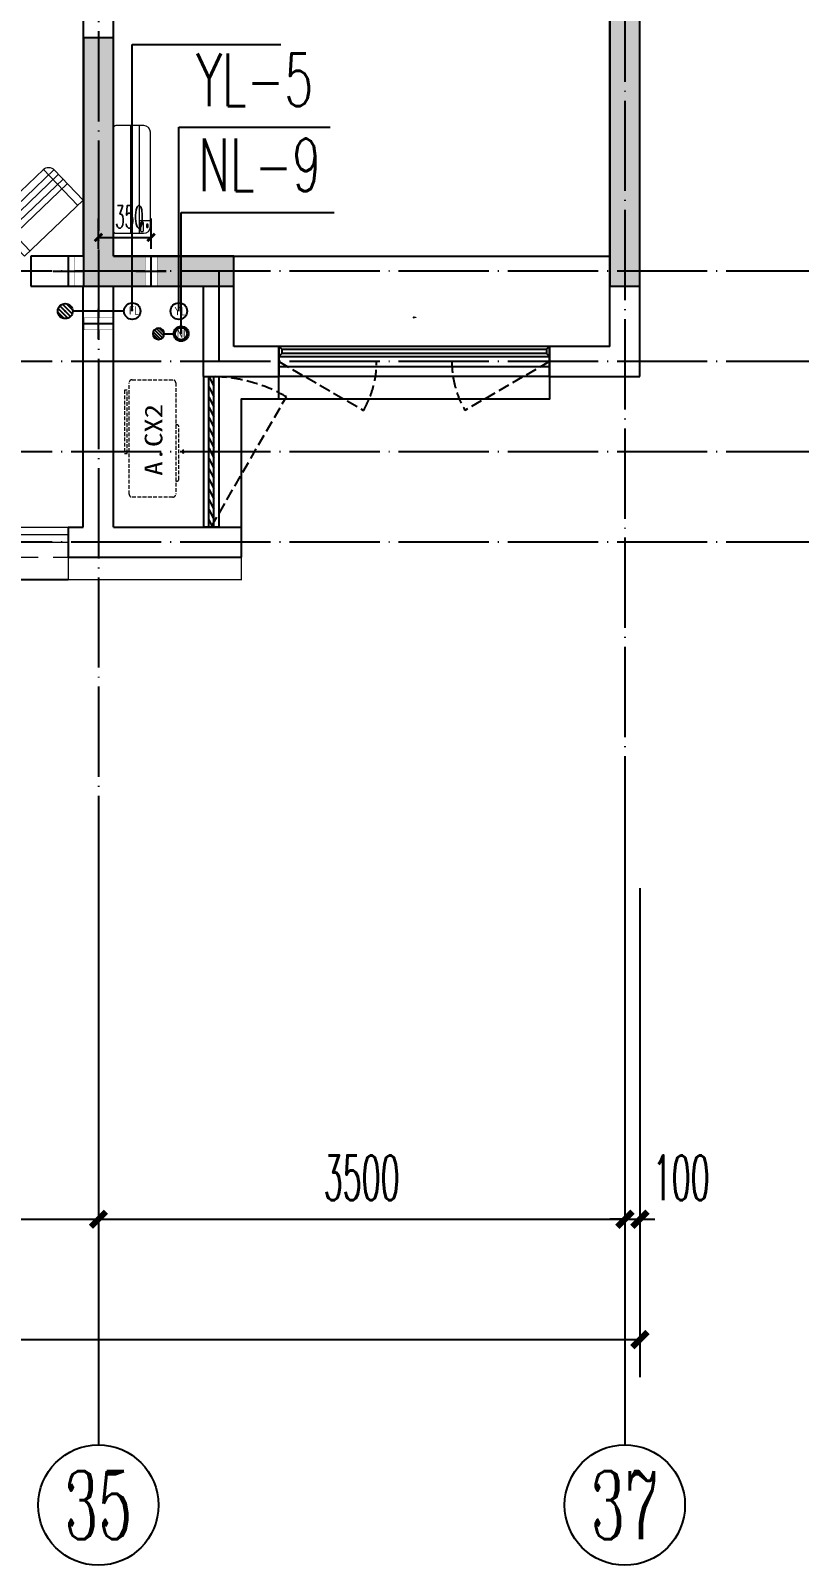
# Model space of a CAD drawing. Extents: x 27938 to 1507990, y 110129 to 923079.
# Drawn here: x 873967 to 879077, y 434232 to 444431 of the extents above; entities that cross this region are included whole.
import ezdxf
from ezdxf.enums import TextEntityAlignment as Align

# ---------------------------------------------------------------- set-up
doc = ezdxf.new("R2010")
doc.units = 0
doc.header["$LTSCALE"] = 1000
doc.header["$MEASUREMENT"] = 0
doc.linetypes.add('DASH', pattern=[0.35, 0.25, -0.1])
doc.linetypes.add('DOTE', pattern=[2.42, 2, -0.2, 0.02, -0.2])
for name, color, linetype in [('3-栏杆1', 135, 'Continuous'), ('3.5方案汇报，与郭总、侯月琴确定户型_t8$0$2020.03.04 -1安徽标准化洋房户型(UA）_t8_t8$0$看线', 154, 'Continuous'), ('AXIS', 3, 'Continuous'), ('AXIS_TEXT', 7, 'Continuous'), ('COLUMN', 9, 'Continuous'), ('DIM_凝结', 150, 'Continuous'), ('DIM_废水', 31, 'Continuous'), ('DIM_雨水', 4, 'Continuous'), ('DOTE', 1, 'Continuous'), ('EQUIP_地漏', 7, 'Continuous'), ('LVTRY', 6, 'Continuous'), ('PUB_HATCH', 8, 'Continuous'), ('PUB_TEXT', 4, 'Continuous'), ('VPIPE-凝结', 150, 'N'), ('VPIPE-废水', 31, 'Continuous'), ('VPIPE-雨水', 4, 'Y'), ('WALL', 9, 'Continuous'), ('WINDOW', 4, 'Continuous'), ('WINDOW_TEXT', 7, 'Continuous'), ('机电标识类', 1, 'Continuous'), ('看线', 251, 'Continuous')]:
    doc.layers.add(name, color=color, linetype=linetype)
for name, color, linetype, lineweight in [('平面-栏杆', 135, 'Continuous', 15), ('平面-看线', 45, 'Continuous', 15), ('平面-空调室内机', 176, 'Continuous', 9), ('平面-空调预留孔', 173, 'Continuous', 15), ('空调', 76, 'Continuous', 13)]:
    doc.layers.add(name, color=color, linetype=linetype, lineweight=lineweight)
doc.styles.add('_TCH_AXIS', font='COMPLEX', dxfattribs={"bigfont": 'GBCBIG'})
doc.styles.add('_TCH_DIM_T3', font='SIMPLEX.shx', dxfattribs={"width": 0.494118, "bigfont": 'GBCBIG.shx'})
doc.styles.add('_TCH_WINDOW', font='SIMPLEX.shx', dxfattribs={"width": 0.7, "height": 3.5, "bigfont": 'GBCBIG.shx'})
doc.styles.add('_TWT_SERIAL', font='SIMPLEX', dxfattribs={"width": 0.8, "height": 3.5, "bigfont": 'HZTXT'})
doc.styles.add('COMPLEX', font='COMPLEX')
doc.styles.get("Standard").update_dxf_attribs({"font": 'gbenor.shx', "bigfont": 'gbcbig.shx'})
doc.styles.add('黑体', font='simhei.ttf')
doc.linetypes.add('N', pattern='A,3,-0.2,["N",Standard,S=0.25,R=0,X=-0.1,Y=-0.115],-0.2', length=3.4)
doc.linetypes.add('Y', pattern='A,3,-0.2,["Y",Standard,S=0.25,R=0,X=-0.1,Y=-0.115],-0.2', length=3.4)
doc.dimstyles.new('_TCH_ARCH&&100', dxfattribs={"dimtxt": 297.5, "dimasz": 100, "dimexe": 250, "dimexo": 300, "dimgap": 126.25, "dimtad": 1, "dimdec": 0, "dimzin": 0, "dimdsep": 46, "dimtxsty": '_TCH_DIM_T3', "dimblk": 'ARCHTICK', "dimcen": 0.09, "dimclrt": 4, "dimazin": 2, "dimtfac": 1, "dimtdec": 0, "dimtix": 1, "dimtmove": 2, "dimatfit": 3, "dimfxl": 100, "dimtolj": 1, "dimtzin": 0, "dimarcsym": 0})
doc.dimstyles.new('_TCH_ARCH&&50', dxfattribs={"dimtxt": 148.75, "dimasz": 50, "dimexe": 125, "dimexo": 150, "dimgap": 63.125, "dimtad": 1, "dimdec": 0, "dimzin": 0, "dimdsep": 46, "dimtxsty": '_TCH_DIM_T3', "dimblk": 'ARCHTICK', "dimcen": 0.09, "dimclrt": 4, "dimazin": 2, "dimtfac": 1, "dimtdec": 0, "dimtix": 1, "dimtmove": 2, "dimatfit": 3, "dimfxl": 100, "dimtolj": 1, "dimtzin": 0, "dimarcsym": 0})

# ---------------------------------------------------------------- blocks, each defined once
blk = doc.blocks.new('GDGDGDSDA')
at = {"layer": 'DOTE', "color": 0, "linetype": 'DOTE', "ltscale": 0.3}
for p, q in [((469335, 376108), (469335, 359558)), ((465835, 367858), (465835, 359558)), ((471335, 363358), (417335, 363358)), ((466635, 363358), (466635, 362758)), ((471335, 362758), (417335, 362758)), ((471335, 362158), (417335, 362158)), ((471335, 361558), (417335, 361558))]:
    blk.add_line(p, q, dxfattribs=at)
blk = doc.blocks.new('GFDGFSDFGD')
at = {"layer": 'PUB_HATCH'}
for points in [[(470717, 367424), (470517, 367424), (470517, 365524), (470717, 365524)], [(468017, 365524), (468017, 365724), (467217, 365724), (467217, 367174), (467017, 367174), (467017, 365524)]]:
    blk.add_hatch(color=0, dxfattribs=at).paths.add_polyline_path(points)
at = {"layer": 'COLUMN', "color": 0}
for p, q in [((470517, 367424), (470517, 365524)), ((470717, 365524), (470717, 367424)), ((467217, 367174), (467017, 367174)), ((467017, 367174), (467017, 365524)), ((467217, 365724), (467217, 367174)), ((468017, 365724), (467217, 365724)), ((468017, 365524), (468017, 365724)), ((467017, 365524), (468017, 365524)), ((470517, 365524), (470717, 365524))]:
    blk.add_line(p, q, dxfattribs=at)
blk = doc.blocks.new('dongkong')
blk.add_wipeout([(-603756, 210771), (-603756, 210571), (-603836, 210571), (-603836, 210771)])
at = {"layer": '机电标识类', "color": 250, "linetype": 'DASH', "ltscale": 400}
for p, q in [((-603796, 210771), (-603796, 210571)), ((-603896, 210671), (-603696, 210671))]:
    blk.add_line(p, q, dxfattribs=at)
at = {"layer": '空调', "color": 6, "linetype": 'DASH', "const_width": 2}
blk.add_lwpolyline([(-603756, 210771), (-603756, 210571), (-603836, 210571), (-603836, 210771)], close=True, dxfattribs=at)
blk = doc.blocks.new('A$C001338C2')
for p, q in [((845, 304), (55, 304)), ((109, 215), (109, 304)), ((0, 249), (0, 22)), ((900, 22), (900, 249)), ((22, 0), (878, 0))]:
    blk.add_line(p, q)
at = {"lineweight": 5}
for p, q in [((900, 215), (0, 215)), ((900, 143), (0, 143))]:
    blk.add_line(p, q, dxfattribs=at)
for points in [[(73, 275), (57, 275, -0.414214), (51, 281), (51, 283, -0.414214), (57, 289), (73, 289, -0.414214), (79, 283), (79, 281, -0.414214)], [(89, 226), (22, 226, -0.414214), (17, 232), (17, 243, -0.414214), (22, 249), (89, 249, -0.414214), (95, 243), (95, 232, -0.414214)]]:
    blk.add_lwpolyline(points, format="xyb", close=True)
for centre, radius, start, end in [((55, 249), 55, 90, 180), ((845, 249), 55, 360, 90), ((22, 22), 22, 180, 270), ((878, 22), 22, 270, 360)]:
    blk.add_arc(centre, radius, start, end)
blk = doc.blocks.new('$lvtry$00000171')
at = {"color": 0}
for p, q in [((-74, 11), (-11, 74)), ((-70, -27), (27, 70)), ((-53, -53), (53, 53)), ((-27, -70), (70, 27)), ((11, -74), (74, -11))]:
    blk.add_line(p, q, dxfattribs=at)
blk.add_circle((0, 0), 75, dxfattribs=at)
blk.add_point((0, 0), dxfattribs=at)
blk = doc.blocks.new('$TwtSys$00000141')
at = {"color": 1}
for p, q in [((-47, 4), (-5, 46)), ((-47, 4), (-5, 46)), ((-44, -18), (18, 44)), ((-44, -18), (18, 44)), ((-33, -33), (33, 33)), ((-33, -33), (33, 33)), ((-16, -44), (44, 16)), ((-16, -44), (44, 16)), ((6, -46), (46, -6)), ((6, -46), (46, -6))]:
    blk.add_line(p, q, dxfattribs=at)
blk.add_circle((0, 0), 47, dxfattribs=at)
blk.add_circle((0, 0), 47, dxfattribs=at)
blk = doc.blocks.new('ferre')
at = {"layer": '平面-空调预留孔', "linetype": 'DASH', "ltscale": 0.1}
for p, q in [((93393, 115403), (93393, 115393)), ((93403, 115383), (93756, 115383)), ((93766, 115393), (93766, 115403))]:
    blk.add_line(p, q, dxfattribs=at)
blk.add_lwpolyline([(94046, 115403), (93306, 115403, -0.414214), (93286, 115423), (93286, 115693, -0.414214), (93306, 115713), (94046, 115713, -0.414214), (94066, 115693), (94066, 115423, -0.414214)], format="xyb", close=True, dxfattribs=at)
blk.add_lwpolyline([(93997, 115743), (93577, 115743), (93577, 115727), (93997, 115727)], close=True, dxfattribs=at)
for centre, start, end in [((93403, 115393), 180, 270), ((93756, 115393), 270, 0)]:
    blk.add_arc(centre, 10, start, end, dxfattribs=at)
at = {"layer": '平面-空调预留孔', "color": 251, "linetype": 'DASH', "ltscale": 0.1, "true_color": 0x636466, "style": '黑体', "width": 1.2}
blk.add_text('A.CX2', height=117, dxfattribs=at).set_placement((93428, 115492))
blk = doc.blocks.new('fergve')
at = {"layer": '平面-空调预留孔', "linetype": 'DASH', "ltscale": 0.1}
blk.add_blockref('ferre', (25670, -60416), dxfattribs=at)
blk = doc.blocks.new('dasdasf1sa2f31as32f')
for p, q in [((-116, 586), (43, 640)), ((83, 477), (43, 640)), ((-270, 524), (-428, 237)), ((-270, 524), (114, 314)), ((-23, 586), (-116, 586)), ((-23, 586), (-73, 493)), ((32, 555), (-18, 463)), ((83, 477), (32, 555)), ((-473, 260), (-339, 504)), ((93, 169), (-381, 428)), ((115, 208), (-359, 468)), ((135, 245), (-339, 505)), ((-31, 504), (-73, 493)), ((-18, 463), (-31, 504)), ((72, 132), (-401, 392)), ((114, 314), (-44, 26)), ((0, 0), (-473, 260)), ((134, 244), (0, 0))]:
    blk.add_line(p, q)
for centre, start, end in [((-294, 479), 61.2593, 151.2593), ((89, 269), 331.2593, 61.2593)]:
    blk.add_arc(centre, 51.3, start, end)
blk = doc.blocks.new('GDGDRGDGDRGDR')
at = {"layer": '平面-空调室内机', "ltscale": 0.3, "xscale": -1, "rotation": 270}
blk.add_blockref('dongkong', (256446, 1046278), dxfattribs=at)
at = {"layer": '平面-空调预留孔', "xscale": -1, "rotation": 15.00000000331026}
blk.add_blockref('dasdasf1sa2f31as32f', (466626, 442932), dxfattribs=at)
at = {"layer": '平面-空调预留孔', "rotation": 90}
blk.add_blockref('fergve', (522618, 322375), dxfattribs=at)
at = {"layer": '平面-空调室内机', "ltscale": 0.3, "xscale": -1, "rotation": 180}
blk.add_blockref('dongkong', (1070713, 653503), dxfattribs=at)
blk = doc.blocks.new('_ArchTick')
at = {"color": 0, "linetype": 'ByBlock', "const_width": 0.4}
blk.add_lwpolyline([(-0.5, -0.5), (0.5, 0.5)], dxfattribs=at)
blk = doc.blocks.new('*D996')
at = {"layer": 'Defpoints', "color": 0}
for p in [(874767, 443057), (874417, 442832), (874767, 442832)]:
    blk.add_point(p, dxfattribs=at)
at = {"layer": '平面-空调预留孔', "color": 0, "lineweight": -2}
for p, q in [((874417, 442982), (874417, 443182)), ((874767, 442982), (874767, 443182)), ((874417, 443057), (874767, 443057))]:
    blk.add_line(p, q, dxfattribs=at)
at = {"layer": '平面-空调预留孔', "color": 0, "lineweight": -2, "xscale": 50, "yscale": 50, "zscale": 50, "rotation": 180}
blk.add_blockref('_ArchTick', (874417, 443057), dxfattribs=at)
at = {"layer": '平面-空调预留孔', "color": 0, "lineweight": -2, "xscale": 50, "yscale": 50, "zscale": 50}
blk.add_blockref('_ArchTick', (874767, 443057), dxfattribs=at)
at = {"layer": '平面-空调预留孔', "color": 4, "insert": (874623, 443194), "char_height": 148.8, "attachment_point": 5, "style": '_TCH_DIM_T3'}
blk.add_mtext('\\A1;350', dxfattribs=at)
blk = doc.blocks.new('*D1025')
at = {"layer": 'AXIS', "color": 0, "lineweight": -2}
for p, q in [((877917, 438732), (877917, 436282)), ((878017, 438732), (878017, 436282)), ((877917, 436532), (877817, 436532)), ((877917, 436532), (878017, 436532)), ((878017, 436532), (878117, 436532))]:
    blk.add_line(p, q, dxfattribs=at)
at = {"layer": 'Defpoints', "color": 0}
for p in [(877917, 439032), (878017, 439032), (878017, 436532)]:
    blk.add_point(p, dxfattribs=at)
at = {"layer": 'AXIS', "color": 0, "lineweight": -2, "xscale": 100, "yscale": 100, "zscale": 100}
blk.add_blockref('_ArchTick', (877917, 436532), dxfattribs=at)
at = {"layer": 'AXIS', "color": 0, "lineweight": -2, "xscale": 100, "yscale": 100, "zscale": 100, "rotation": 180}
blk.add_blockref('_ArchTick', (878017, 436532), dxfattribs=at)
at = {"layer": 'AXIS', "color": 4, "insert": (878292, 436807), "char_height": 297.5, "attachment_point": 5, "style": '_TCH_DIM_T3'}
blk.add_mtext('\\A1;100', dxfattribs=at)
blk = doc.blocks.new('*D1026')
at = {"layer": 'AXIS', "color": 0, "lineweight": -2}
for p, q in [((874417, 438732), (874417, 436282)), ((877917, 438732), (877917, 436282)), ((874417, 436532), (877917, 436532))]:
    blk.add_line(p, q, dxfattribs=at)
at = {"layer": 'Defpoints', "color": 0}
for p in [(874417, 439032), (877917, 439032), (877917, 436532)]:
    blk.add_point(p, dxfattribs=at)
at = {"layer": 'AXIS', "color": 0, "lineweight": -2, "xscale": 100, "yscale": 100, "zscale": 100, "rotation": 180}
blk.add_blockref('_ArchTick', (874417, 436532), dxfattribs=at)
at = {"layer": 'AXIS', "color": 0, "lineweight": -2, "xscale": 100, "yscale": 100, "zscale": 100}
blk.add_blockref('_ArchTick', (877917, 436532), dxfattribs=at)
at = {"layer": 'AXIS', "color": 4, "insert": (876167, 436807), "char_height": 297.5, "attachment_point": 5, "style": '_TCH_DIM_T3'}
blk.add_mtext('\\A1;3500', dxfattribs=at)
blk = doc.blocks.new('*D1027')
at = {"layer": 'AXIS', "color": 0, "lineweight": -2}
for p, q in [((868617, 438732), (868617, 436282)), ((874417, 438732), (874417, 436282)), ((868617, 436532), (874417, 436532))]:
    blk.add_line(p, q, dxfattribs=at)
at = {"layer": 'Defpoints', "color": 0}
for p in [(868617, 439032), (874417, 439032), (874417, 436532)]:
    blk.add_point(p, dxfattribs=at)
at = {"layer": 'AXIS', "color": 0, "lineweight": -2, "xscale": 100, "yscale": 100, "zscale": 100, "rotation": 180}
blk.add_blockref('_ArchTick', (868617, 436532), dxfattribs=at)
at = {"layer": 'AXIS', "color": 0, "lineweight": -2, "xscale": 100, "yscale": 100, "zscale": 100}
blk.add_blockref('_ArchTick', (874417, 436532), dxfattribs=at)
at = {"layer": 'AXIS', "color": 4, "insert": (871517, 436807), "char_height": 297.5, "attachment_point": 5, "style": '_TCH_DIM_T3'}
blk.add_mtext('\\A1;5800', dxfattribs=at)
blk = doc.blocks.new('*D1039')
at = {"layer": 'AXIS', "color": 0, "lineweight": -2}
for p, q in [((827817, 438732), (827817, 435482)), ((878017, 438732), (878017, 435482)), ((827817, 435732), (878017, 435732))]:
    blk.add_line(p, q, dxfattribs=at)
at = {"layer": 'Defpoints', "color": 0}
for p in [(827817, 439032), (878017, 439032), (878017, 435732)]:
    blk.add_point(p, dxfattribs=at)
at = {"layer": 'AXIS', "color": 0, "lineweight": -2, "xscale": 100, "yscale": 100, "zscale": 100, "rotation": 180}
blk.add_blockref('_ArchTick', (827817, 435732), dxfattribs=at)
at = {"layer": 'AXIS', "color": 0, "lineweight": -2, "xscale": 100, "yscale": 100, "zscale": 100}
blk.add_blockref('_ArchTick', (878017, 435732), dxfattribs=at)
at = {"layer": 'AXIS', "color": 4, "insert": (852917, 436007), "char_height": 297.5, "attachment_point": 5, "style": '_TCH_DIM_T3'}
blk.add_mtext('\\A1;50200', dxfattribs=at)
blk = doc.blocks.new('_AXISO')
at = {"color": 0}
blk.add_circle((0, 0), 0.5, dxfattribs=at)
at = {"layer": 'AXIS_TEXT', "color": 0, "style": 'COMPLEX', "width": 1.041667}
blk.add_attdef('A', text='', height=0.56, dxfattribs=at).set_placement((-0.25, -0.28), (0.25, -0.28), align=Align.FIT)
blk = doc.blocks.new('$WINLIB2D$00000001')
at = {"color": 0}
for points in [[(-0.5, 0.5), (-0.5, -0.5)], [(-0.5, 0.5), (0.5, 0.5)], [(0.5, -0.5), (0.5, 0.5)], [(0.5, 0.1667), (-0.5, 0.1667)], [(0.5, -0.1667), (-0.5, -0.1667)], [(-0.5, -0.5), (0.5, -0.5)]]:
    blk.add_lwpolyline(points, dxfattribs=at)
blk = doc.blocks.new('$WINLIB2D$00000039')
at = {"color": 0}
for points in [[(-0.5, 0.5), (-0.5, -0.5)], [(0.5, 0.5), (-0.5, 0.5)], [(0.5, -0.5), (0.5, 0.5)], [(-0.5, 0.167), (0.5, 0.167)], [(-0.384, -0.167), (-0.448, 0.167)], [(-0.316, -0.167), (-0.38, 0.167)], [(-0.248, -0.167), (-0.312, 0.167)], [(-0.18, -0.167), (-0.244, 0.167)], [(-0.112, -0.167), (-0.176, 0.167)], [(-0.044, -0.167), (-0.108, 0.167)], [(0.024, -0.167), (-0.04, 0.167)], [(0.092, -0.167), (0.028, 0.167)], [(0.16, -0.167), (0.096, 0.167)], [(0.228, -0.167), (0.164, 0.167)], [(0.296, -0.167), (0.232, 0.167)], [(0.364, -0.167), (0.3, 0.167)], [(0.432, -0.167), (0.368, 0.167)], [(0.5, -0.167), (0.436, 0.167)], [(-0.452, -0.167), (-0.5, 0.084)], [(-0.5, -0.167), (0.5, -0.167)], [(0.5, -0.5), (-0.5, -0.5)]]:
    blk.add_lwpolyline(points, dxfattribs=at)

msp = doc.modelspace()

# ---------------------------------------------------------------- linework, layer by layer
at = {"color": 8, "const_width": 8}
msp.add_lwpolyline([(875366.6, 440932.1), (875366.6, 440782.1), (874216.6, 440782.1), (874216.6, 440932.1)], dxfattribs=at)
at = {"layer": '3-栏杆1', "color": 8}
for p, q in [((875636.8, 442314.3), (875616.6, 442332.1)), ((875616.6, 442332.1), (875636.8, 442314.3)), ((877396.3, 442314.3), (877416.6, 442332.1)), ((877416.6, 442332.1), (877396.3, 442314.3)), ((875636.8, 442285), (875616.6, 442265.2)), ((875616.6, 442265.2), (875636.8, 442285)), ((875636.8, 442314.2), (877396.3, 442314.3)), ((875636.8, 442314.3), (875636.8, 442285)), ((877396.3, 442285), (875636.8, 442285)), ((877396.3, 442314.3), (877396.3, 442285)), ((877416.6, 442265.2), (877396.3, 442285))]:
    msp.add_line(p, q, dxfattribs=at)
at = {"layer": '3.5方案汇报，与郭总、侯月琴确定户型_t8$0$2020.03.04 -1安徽标准化洋房户型(UA）_t8_t8$0$看线', "color": 8, "ltscale": 10}
msp.add_line((875316.6, 442932.1), (877816.6, 442932.1), dxfattribs=at)
at = {"layer": 'AXIS', "color": 8}
for p, q in [((874416.6, 439032.1), (874416.6, 435032.1)), ((877916.6, 439032.1), (877916.6, 435032.1))]:
    msp.add_line(p, q, dxfattribs=at)
at = {"layer": 'DIM_废水'}
msp.add_line((874641.6, 444339.7), (875629.4, 444339.7), dxfattribs=at)
at = {"layer": 'DIM_雨水'}
msp.add_line((874951.6, 443789.7), (875958.5, 443789.7), dxfattribs=at)
at = {"layer": 'VPIPE-凝结', "color": 8, "ltscale": 0.1}
msp.add_line((874586.6, 442567.1), (874246.6, 442567.1), dxfattribs=at)
msp.add_lwpolyline([(874854.2, 442417.1), (874926.6, 442417.1)], dxfattribs=at)
at = {"layer": 'VPIPE-凝结', "color": 8}
msp.add_circle((874966.6, 442417.1), 40, dxfattribs=at)
at = {"layer": 'VPIPE-废水', "color": 8}
msp.add_circle((874641.6, 442567.1), 55, dxfattribs=at)
at = {"layer": 'VPIPE-雨水', "color": 8}
msp.add_circle((874951.6, 442567.1), 55, dxfattribs=at)
at = {"layer": 'WALL', "color": 8}
for p, q in [((878016.6, 442132.1), (878016.6, 447332.1)), ((877816.6, 442332.1), (877816.6, 447232.1)), ((875316.6, 442332.1), (875316.6, 442932.1)), ((875116.6, 442132.1), (875116.6, 442732.1)), ((875616.6, 442332.1), (875316.6, 442332.1)), ((875616.6, 442132.1), (875616.6, 442332.1)), ((877816.6, 442332.1), (877416.6, 442332.1)), ((877416.6, 442332.1), (877416.6, 442132.1)), ((875116.6, 442132.1), (875616.6, 442132.1)), ((877416.6, 442132.1), (878016.6, 442132.1)), ((875366.6, 441132.1), (875366.6, 440932.1)), ((874216.6, 440932.1), (874416.6, 440932.1)), ((874416.6, 440932.1), (875366.6, 440932.1))]:
    msp.add_line(p, q, dxfattribs=at)
at = {"layer": 'WINDOW', "color": 8, "linetype": 'DASH', "ltscale": 0.3}
for points in [[(875616.6, 442232.1), (876179.7, 441907.5, 0.1314846), (876266.6, 442232.1)], [(877416.6, 442232.1), (876853.4, 441907.5, -0.1314846), (876766.6, 442232.1)], [(875166.6, 441132.1), (875666.6, 441998.1, 0.1316525), (875166.6, 442132.1)]]:
    msp.add_lwpolyline(points, format="xyb", dxfattribs=at)
at = {"layer": '平面-栏杆', "color": 8}
for points in [[(869566.6, 441082.1), (874216.6, 441082.1)], [(869566.6, 441032.1), (874216.6, 441032.1)]]:
    msp.add_lwpolyline(points, dxfattribs=at)
at = {"layer": '平面-看线', "color": 8}
msp.add_lwpolyline([(869566.6, 441132.1), (874216.6, 441132.1)], dxfattribs=at)
at = {"layer": '平面-看线', "color": 8, "linetype": 'DASH'}
msp.add_lwpolyline([(869566.6, 440932.1), (874216.6, 440932.1)], dxfattribs=at)
at = {"layer": '看线', "color": 8, "ltscale": 0.5}
for points in [[(877416.6, 442132.1), (877416.6, 441982.1), (875366.6, 441982.1), (875366.6, 441132.1)], [(877416.6, 442132.1), (877416.6, 441982.1), (875616.6, 441982.1), (875616.6, 442132.1)], [(874216.6, 440782.1), (869566.6, 440782.1)]]:
    msp.add_lwpolyline(points, dxfattribs=at)

# ---------------------------------------------------------------- block references
at = {"color": 8}
msp.add_blockref('GFDGFSDFGD', (407300, 77208.4), dxfattribs=at)
at = {"layer": 'AXIS', "color": 8}
ref = msp.add_blockref('_AXISO', (874416.6, 434632.1), dxfattribs=dict(at, xscale=800, yscale=800, zscale=800))
ref.add_attrib('A', '35', dxfattribs={"layer": 'AXIS_TEXT', "color": 8, "ltscale": 0.5, "height": 452.55, "style": '_TCH_AXIS', "width": 0.636364}).set_placement((874190.3, 434405.8), (874642.8, 434405.8), align=Align.FIT)
ref = msp.add_blockref('_AXISO', (877916.6, 434632.1), dxfattribs=dict(at, xscale=800, yscale=800, zscale=800))
ref.add_attrib('A', '37', dxfattribs={"layer": 'AXIS_TEXT', "color": 8, "ltscale": 0.5, "height": 452.55, "style": '_TCH_AXIS', "width": 0.636364}).set_placement((877690.3, 434405.8), (878142.8, 434405.8), align=Align.FIT)
at = {"layer": 'DOTE', "color": 169}
msp.add_blockref('GDGDGDSDA', (408581.8, 79473.8), dxfattribs=at)
at = {"layer": 'EQUIP_地漏', "color": 8, "xscale": 0.8, "yscale": -0.8, "zscale": 0.8, "rotation": 180}
msp.add_blockref('$TwtSys$00000141', (874816.6, 442417.1), dxfattribs=at)
at = {"layer": 'LVTRY', "color": 8, "xscale": 0.6666666667107825, "yscale": 0.6666666667107825, "rotation": 269.9999999939778}
msp.add_blockref('$lvtry$00000171', (874196.6, 442567.1), dxfattribs=at)
at = {"layer": 'WINDOW', "color": 8}
ref = msp.add_blockref('$WINLIB2D$00000001', (876516.6, 442232.1), dxfattribs=dict(at, xscale=1800, yscale=200, zscale=1800, rotation=179.9999999950641))
ref.add_attrib('A', 'TC1817', (876509.2, 442521.6), dxfattribs={"layer": 'WINDOW_TEXT', "color": 8, "ltscale": 0.5, "height": 5.95, "rotation": 360, "style": '_TCH_WINDOW', "width": 0.494118})
at = {"layer": '平面-空调预留孔', "color": 8, "xscale": -0.800000000046565, "yscale": 0.800000000046565, "zscale": 0.800000000046565, "rotation": 269.9999997665698}
msp.add_blockref('A$C001338C2', (874516.7, 443082.1), dxfattribs=at)

# ---------------------------------------------------------------- texts
at = {"layer": 'DIM_凝结', "color": 7, "style": '_TWT_SERIAL', "width": 0.64}
msp.add_text('NL-9', height=350, dxfattribs=at).set_placement((875081.1, 443363.5))
at = {"layer": 'DIM_雨水', "color": 7, "style": '_TWT_SERIAL', "width": 0.64}
msp.add_text('YL-5', height=350, dxfattribs=at).set_placement((875067.1, 443929.7))

# ---------------------------------------------------------------- dimensions: what is measured, and where the dimension line sits
at = {"layer": 'AXIS', "color": 8}
for p1, p2, distance, picture, middle in [((827816.6, 439032.1), (878016.6, 439032.1), -3300, '*D1039', (852916.6, 436007.1)), ((868616.6, 439032.1), (874416.6, 439032.1), -2500, '*D1027', (871516.6, 436807.1)), ((874416.6, 439032.1), (877916.6, 439032.1), -2500, '*D1026', (876166.6, 436807.1))]:
    dim = msp.add_aligned_dim(p1=p1, p2=p2, distance=distance, dimstyle='_TCH_ARCH&&100', dxfattribs=at)
    dim.commit()
    dim.dimension.update_dxf_attribs({"geometry": picture, "text_midpoint": middle})
dim = msp.add_linear_dim(base=(878016.6, 436532.1), p1=(877916.6, 439032.1), p2=(878016.6, 439032.1), angle=0, dimstyle='_TCH_ARCH&&100', dxfattribs=at)
dim.commit()
dim.dimension.update_dxf_attribs({"geometry": '*D1025', "text_midpoint": (878291.6, 436807.1), "dimtype": 129})

# ---------------------------------------------------------------- next in the draw order: block references
at = {"layer": '平面-空调室内机', "color": 8, "ltscale": 0.3, "rotation": 180}
msp.add_blockref('dongkong', (270970.6, 653502.9), dxfattribs=at)

# ---------------------------------------------------------------- next in the draw order: block references
at = {"layer": '平面-空调室内机', "color": 8, "ltscale": 0.3, "xscale": -1, "rotation": 180}
msp.add_blockref('dongkong', (1478562.7, 653502.9), dxfattribs=at)

# ---------------------------------------------------------------- next in the draw order: block references
at = {"color": 8}
msp.add_blockref('GDGDRGDGDRGDR', (407300, 0), dxfattribs=at)

# ---------------------------------------------------------------- next in the draw order: linework, layer by layer
at = {"layer": 'DIM_凝结'}
for p, q in [((874966.6, 442417.1), (874966.6, 443223.5)), ((874966.6, 443223.5), (875983.1, 443223.5))]:
    msp.add_line(p, q, dxfattribs=at)
at = {"layer": 'DIM_废水'}
msp.add_line((874641.6, 442567.1), (874641.6, 444339.7), dxfattribs=at)
at = {"layer": 'DIM_雨水'}
msp.add_line((874951.6, 442567.1), (874951.6, 443789.7), dxfattribs=at)
at = {"layer": 'VPIPE-凝结'}
msp.add_circle((874966.6, 442417.1), 50, dxfattribs=at)
at = {"layer": 'VPIPE-废水'}
msp.add_circle((874641.6, 442567.1), 55, dxfattribs=at)
at = {"layer": 'VPIPE-雨水'}
msp.add_circle((874951.6, 442567.1), 55, dxfattribs=at)
at = {"layer": 'WALL', "color": 8}
for p, q in [((874316.6, 446232.1), (874316.6, 442932.1)), ((874516.6, 442932.1), (874516.6, 446232.1)), ((874316.6, 442932.1), (873966.6, 442932.1)), ((873966.6, 442932.1), (873966.6, 442732.1)), ((874516.6, 442932.1), (875316.6, 442932.1)), ((873966.6, 442732.1), (874316.6, 442732.1)), ((874316.6, 441132.1), (874316.6, 442732.1)), ((874516.6, 442732.1), (875116.6, 442732.1)), ((874516.6, 441132.1), (874516.6, 442732.1)), ((874216.6, 441132.1), (874316.6, 441132.1)), ((874216.6, 441132.1), (874216.6, 440932.1)), ((874516.6, 441132.1), (875366.6, 441132.1))]:
    msp.add_line(p, q, dxfattribs=at)

# ---------------------------------------------------------------- next in the draw order: block references
at = {"layer": 'WINDOW', "color": 8}
ref = msp.add_blockref('$WINLIB2D$00000039', (875166.6, 441632.1), dxfattribs=dict(at, xscale=-1000, yscale=100, zscale=-1000, rotation=270))
ref.add_attrib('A', 'BYC1022a', (874983.1, 441621.6), dxfattribs={"layer": 'WINDOW_TEXT', "color": 8, "ltscale": 0.5, "height": 5.95, "rotation": 90, "style": '_TCH_WINDOW', "width": 0.494118})

# ---------------------------------------------------------------- next in the draw order: texts
at = {"layer": 'PUB_TEXT', "color": 8}
for s, p in [('FL', (874620.3, 442543.2)), ('YL', (874921.2, 442539.1)), ('NL', (874938.6, 442389.1))]:
    msp.add_text(s, height=56, dxfattribs=at).set_placement(p)

# ---------------------------------------------------------------- next in the draw order: dimensions: what is measured, and where the dimension line sits
at = {"layer": '平面-空调预留孔', "color": 8}
dim = msp.add_linear_dim(base=(874766.8, 443056.9), p1=(874416.6, 442832.2), p2=(874766.8, 442832.2), angle=0, dimstyle='_TCH_ARCH&&50', dxfattribs=at)
dim.commit()
dim.dimension.update_dxf_attribs({"geometry": '*D996', "text_midpoint": (874623.2, 443194.4), "dimtype": 129})

doc.saveas('drawing.dxf')
